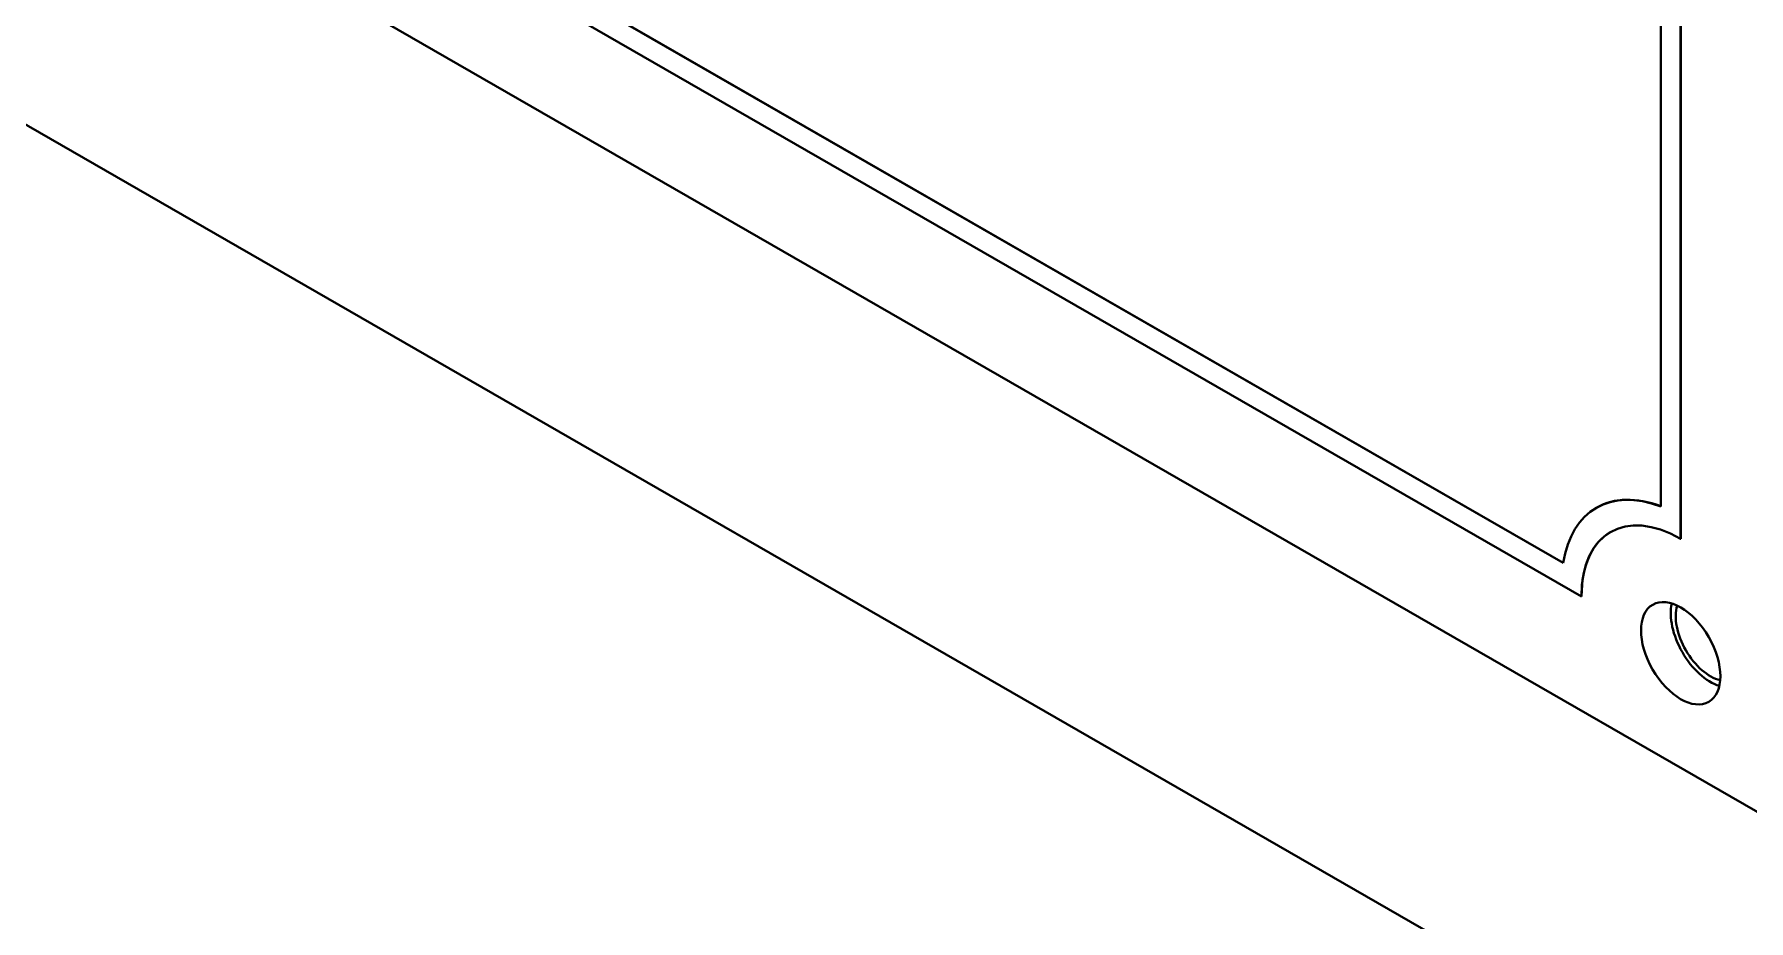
# Model space of a CAD drawing. Header units: millimetres. Extents: x 0 to 4205, y 0 to 2970.
# Drawn here: x 3804.05 to 3834.62, y 2309.61 to 2325.42 of the extents above; entities that cross this region are included whole.
import ezdxf

# ---------------------------------------------------------------- set-up
doc = ezdxf.new("R2010")
doc.units = ezdxf.units.MM
doc.header["$LTSCALE"] = 5
doc.layers.add('가시적인 것(ISO)', color=3, linetype='Continuous', lineweight=40)

msp = doc.modelspace()

# ---------------------------------------------------------------- linework, layer by layer
at = {"layer": '가시적인 것(ISO)'}
for p, q in [((3878.1355, 2281.06), (3736.7141, 2362.4992)), ((3833.4075, 2316.4217), (3833.4075, 2357.299)), ((3833.411, 2357.3011), (3833.411, 2316.4237)), ((3833.0539, 2357.1281), (3833.0539, 2316.9997)), ((3831.3158, 2315.9911), (3782.4661, 2344.1217)), ((3782.4696, 2344.1238), (3831.3164, 2315.9948)), ((3835.1788, 2311.318), (3778.6102, 2343.8936)), ((3782.1422, 2343.8995), (3831.6397, 2315.3958)), ((3831.9139, 2316.9796), (3831.9104, 2316.9775)), ((3833.411, 2316.4237), (3833.4075, 2316.4217)), ((3831.6432, 2315.3978), (3831.6397, 2315.3958))]:
    msp.add_line(p, q, dxfattribs=at)
for centre, major_axis, start_param, end_param in [((3833.4075, 2314.3778), (-1.4971, 2.5998), 5.6671689, 6.9030691), ((3833.411, 2314.3798), (-1.4971, 2.5998), 5.6688595, 6.2831853), ((3833.4075, 2314.3778), (-1.2476, 2.1665), 5.4997209, 7.0705172), ((3833.411, 2314.3798), (-1.2476, 2.1665), 0.0014115, 0.7873319), ((3833.9413, 2314.6852), (0.499, -0.8666), 3.6993769, 5.7254011), ((3833.9413, 2314.6852), (-0.4367, 0.7583), 0.4988431, 2.6427496)]:
    msp.add_ellipse(centre, major_axis=major_axis, ratio=0.5780931, start_param=start_param, end_param=end_param, dxfattribs=at)
msp.add_ellipse((3833.411, 2314.3798), major_axis=(-0.499, 0.8666), ratio=0.5780931, dxfattribs=at)

doc.saveas('drawing.dxf')
